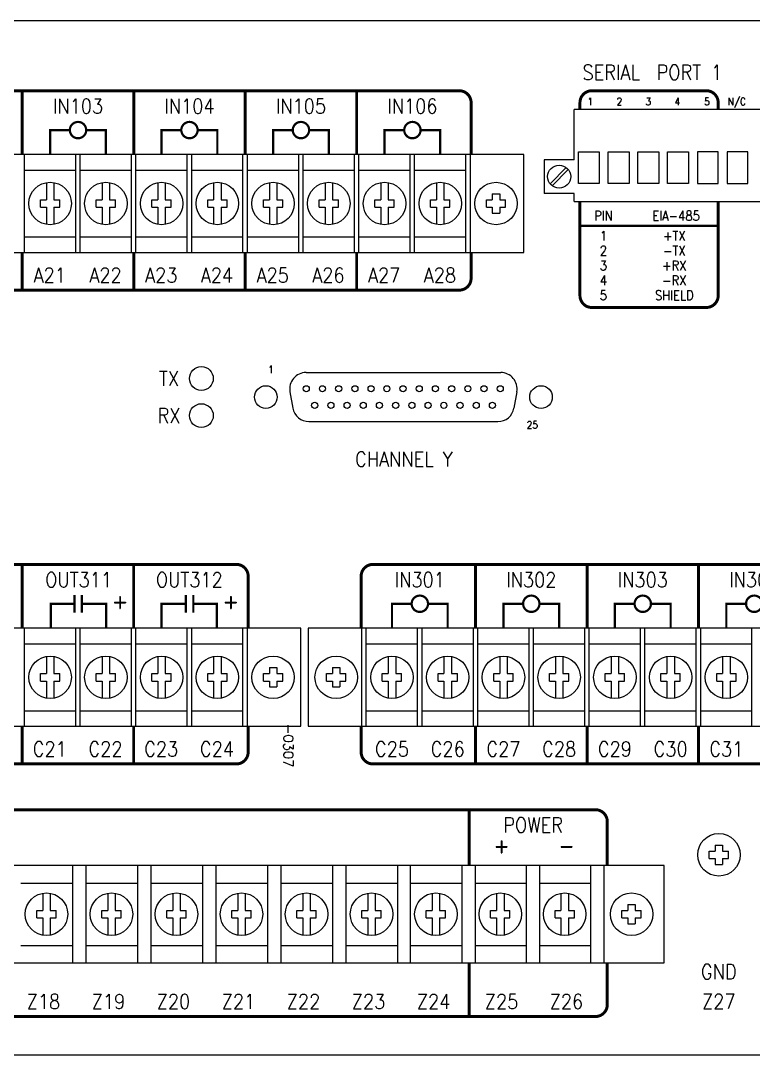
# Model space of a CAD drawing. Extents: x 3.1 to 20.4, y 4.9 to 12.2.
# Drawn here: x 11.33 to 16.26, y 5.27 to 12.23 of the extents above; entities that cross this region are included whole.
import ezdxf
from ezdxf.enums import TextEntityAlignment as Align

# ---------------------------------------------------------------- set-up
doc = ezdxf.new("R2010")
doc.units = 0
doc.header["$MEASUREMENT"] = 0
doc.layers.get('0').update_dxf_attribs({"linetype": 'CONTINUOUS'})
doc.styles.add('ROMAND', font='ROMAND', dxfattribs={"width": 0.875})
doc.styles.add('ROMANS', font='ROMANS')

msp = doc.modelspace()

# ---------------------------------------------------------------- linework, layer by layer
for p, q in [((20.315, 12.233), (3.185, 12.233)), ((11.3525, 10.672), (11.3525, 11.332)), ((11.6975, 10.672), (11.6975, 11.332)), ((11.7275, 10.672), (11.7275, 11.332)), ((12.0725, 10.672), (12.0725, 11.332)), ((12.1025, 10.672), (12.1025, 11.332)), ((12.4475, 10.672), (12.4475, 11.332)), ((12.4775, 10.672), (12.4775, 11.332)), ((12.8225, 10.672), (12.8225, 11.332)), ((12.8525, 10.672), (12.8525, 11.332)), ((13.1975, 10.672), (13.1975, 11.332)), ((13.2275, 10.672), (13.2275, 11.332)), ((13.5725, 10.672), (13.5725, 11.332)), ((13.6025, 10.672), (13.6025, 11.332)), ((13.9475, 10.672), (13.9475, 11.332)), ((13.9775, 10.672), (13.9775, 11.332)), ((14.3225, 10.672), (14.3225, 11.332)), ((14.3525, 10.672), (14.3525, 11.332)), ((11.3525, 11.227), (11.6975, 11.227)), ((11.7275, 11.227), (12.0725, 11.227)), ((12.1025, 11.227), (12.4475, 11.227)), ((12.4775, 11.227), (12.8225, 11.227)), ((12.8525, 11.227), (13.1975, 11.227)), ((13.2275, 11.227), (13.5725, 11.227)), ((13.6025, 11.227), (13.9475, 11.227)), ((13.9775, 11.227), (14.3225, 11.227)), ((11.3525, 10.777), (11.6975, 10.777)), ((11.7275, 10.777), (12.0725, 10.777)), ((12.1025, 10.777), (12.4475, 10.777)), ((12.4775, 10.777), (12.8225, 10.777)), ((12.8525, 10.777), (13.1975, 10.777)), ((13.2275, 10.777), (13.5725, 10.777)), ((13.6025, 10.777), (13.9475, 10.777)), ((13.9775, 10.777), (14.3225, 10.777)), ((11.3525, 7.482), (11.3525, 8.142)), ((11.6975, 7.482), (11.6975, 8.142)), ((11.7275, 7.482), (11.7275, 8.142)), ((12.0725, 7.482), (12.0725, 8.142)), ((12.1025, 7.482), (12.1025, 8.142)), ((12.4475, 7.482), (12.4475, 8.142)), ((12.4775, 7.482), (12.4775, 8.142)), ((12.8225, 7.482), (12.8225, 8.142)), ((12.8525, 7.482), (12.8525, 8.142)), ((13.6225, 7.482), (13.6225, 8.142)), ((13.6525, 7.482), (13.6525, 8.142)), ((13.9975, 7.482), (13.9975, 8.142)), ((14.0275, 7.482), (14.0275, 8.142)), ((14.3725, 7.482), (14.3725, 8.142)), ((14.4025, 7.482), (14.4025, 8.142)), ((14.7475, 7.482), (14.7475, 8.142)), ((14.7775, 7.482), (14.7775, 8.142)), ((15.1225, 7.482), (15.1225, 8.142)), ((15.1525, 7.482), (15.1525, 8.142)), ((15.4975, 7.482), (15.4975, 8.142)), ((15.5275, 7.482), (15.5275, 8.142)), ((15.8725, 7.482), (15.8725, 8.142)), ((15.9025, 7.482), (15.9025, 8.142)), ((16.2475, 7.482), (16.2475, 8.142)), ((11.3525, 8.037), (11.6975, 8.037)), ((11.7275, 8.037), (12.0725, 8.037)), ((12.1025, 8.037), (12.4475, 8.037)), ((12.4775, 8.037), (12.8225, 8.037)), ((13.6525, 8.037), (13.9975, 8.037)), ((14.0275, 8.037), (14.3725, 8.037)), ((14.4025, 8.037), (14.7475, 8.037)), ((14.7775, 8.037), (15.1225, 8.037)), ((15.1525, 8.037), (15.4975, 8.037)), ((15.5275, 8.037), (15.8725, 8.037)), ((15.9025, 8.037), (16.2475, 8.037)), ((11.3525, 7.587), (11.6975, 7.587)), ((11.7275, 7.587), (12.0725, 7.587)), ((12.1025, 7.587), (12.4475, 7.587)), ((12.4775, 7.587), (12.8225, 7.587)), ((13.6525, 7.587), (13.9975, 7.587)), ((14.0275, 7.587), (14.3725, 7.587)), ((14.4025, 7.587), (14.7475, 7.587)), ((14.7775, 7.587), (15.1225, 7.587)), ((15.1525, 7.587), (15.4975, 7.587)), ((15.5275, 7.587), (15.8725, 7.587)), ((15.9025, 7.587), (16.2475, 7.587)), ((11.3287, 6.427), (11.6738, 6.427)), ((11.7662, 6.427), (12.1113, 6.427)), ((12.2037, 6.427), (12.5488, 6.427)), ((12.6412, 6.427), (12.9863, 6.427)), ((13.0787, 6.427), (13.4238, 6.427)), ((13.5162, 6.427), (13.8613, 6.427)), ((13.9494, 6.427), (14.2944, 6.427)), ((14.3826, 6.427), (14.7276, 6.427)), ((14.8158, 6.427), (15.1608, 6.427)), ((11.3287, 6.007), (11.6738, 6.007)), ((11.7662, 6.007), (12.1113, 6.007)), ((12.2037, 6.007), (12.5488, 6.007)), ((12.6412, 6.007), (12.9863, 6.007)), ((13.0787, 6.007), (13.4238, 6.007)), ((13.5162, 6.007), (13.8613, 6.007)), ((13.9494, 6.007), (14.2944, 6.007)), ((14.3826, 6.007), (14.7276, 6.007)), ((14.8158, 6.007), (15.1608, 6.007)), ((20.315, 5.267), (3.185, 5.267))]:
    msp.add_line(p, q)
at = {"linetype": 'CONTINUOUS', "extrusion": (0, 0, -1)}
for p, q in [((16.65, 11.6355), (15.05, 11.6355)), ((14.85, 11.2955), (14.85, 11.0705)), ((15.05, 11.2955), (14.85, 11.2955)), ((15.05, 11.0705), (14.85, 11.0705))]:
    msp.add_line(p, q, dxfattribs=at)
at = {"linetype": 'CONTINUOUS'}
for p, q in [((15.05, 11.2955), (15.05, 11.6355)), ((14.8886, 11.1357), (14.9973, 11.2444)), ((14.9027, 11.1216), (15.0114, 11.2303)), ((11.5, 11.1428), (11.5, 11.027)), ((11.55, 11.1428), (11.55, 11.027)), ((11.875, 11.1428), (11.875, 11.027)), ((11.925, 11.1428), (11.925, 11.027)), ((12.25, 11.1428), (12.25, 11.027)), ((12.3, 11.1428), (12.3, 11.027)), ((12.625, 11.1428), (12.625, 11.027)), ((12.675, 11.1428), (12.675, 11.027)), ((13, 11.1428), (13, 11.027)), ((13.05, 11.1428), (13.05, 11.027)), ((13.375, 11.1428), (13.375, 11.027)), ((13.425, 11.1428), (13.425, 11.027)), ((13.75, 11.1428), (13.75, 11.027)), ((13.8, 11.1428), (13.8, 11.027)), ((14.125, 11.1428), (14.125, 11.027)), ((14.175, 11.1428), (14.175, 11.027)), ((11.46, 10.977), (11.46, 11.027)), ((11.46, 11.027), (11.5, 11.027)), ((11.55, 11.027), (11.59, 11.027)), ((11.59, 10.977), (11.59, 11.027)), ((11.835, 10.977), (11.835, 11.027)), ((11.835, 11.027), (11.875, 11.027)), ((11.925, 11.027), (11.965, 11.027)), ((11.965, 10.977), (11.965, 11.027)), ((12.21, 10.977), (12.21, 11.027)), ((12.21, 11.027), (12.25, 11.027)), ((12.3, 11.027), (12.34, 11.027)), ((12.34, 10.977), (12.34, 11.027)), ((12.585, 10.977), (12.585, 11.027)), ((12.585, 11.027), (12.625, 11.027)), ((12.675, 11.027), (12.715, 11.027)), ((12.715, 10.977), (12.715, 11.027)), ((12.96, 10.977), (12.96, 11.027)), ((12.96, 11.027), (13, 11.027)), ((13.05, 11.027), (13.09, 11.027)), ((13.09, 10.977), (13.09, 11.027)), ((13.335, 11.027), (13.375, 11.027)), ((13.335, 10.977), (13.335, 11.027)), ((13.425, 11.027), (13.465, 11.027)), ((13.465, 10.977), (13.465, 11.027)), ((13.71, 10.977), (13.71, 11.027)), ((13.71, 11.027), (13.75, 11.027)), ((13.8, 11.027), (13.84, 11.027)), ((13.84, 10.977), (13.84, 11.027)), ((14.085, 10.977), (14.085, 11.027)), ((14.085, 11.027), (14.125, 11.027)), ((14.175, 11.027), (14.215, 11.027)), ((14.215, 10.977), (14.215, 11.027)), ((14.46, 10.977), (14.46, 11.027)), ((14.46, 11.027), (14.5, 11.027)), ((14.5, 11.067), (14.55, 11.067)), ((14.5, 11.067), (14.5, 11.027)), ((14.55, 11.067), (14.55, 11.027)), ((14.55, 11.027), (14.59, 11.027)), ((14.59, 10.977), (14.59, 11.027)), ((15.05, 11.016), (15.05, 11.0705)), ((15.05, 11.016), (16.65, 11.016)), ((11.46, 10.977), (11.5, 10.977)), ((11.5, 10.977), (11.5, 10.8612)), ((11.55, 10.977), (11.55, 10.8612)), ((11.55, 10.977), (11.59, 10.977)), ((11.835, 10.977), (11.875, 10.977)), ((11.875, 10.977), (11.875, 10.8612)), ((11.925, 10.977), (11.925, 10.8612)), ((11.925, 10.977), (11.965, 10.977)), ((12.21, 10.977), (12.25, 10.977)), ((12.25, 10.977), (12.25, 10.8612)), ((12.3, 10.977), (12.3, 10.8612)), ((12.3, 10.977), (12.34, 10.977)), ((12.585, 10.977), (12.625, 10.977)), ((12.625, 10.977), (12.625, 10.8612)), ((12.675, 10.977), (12.675, 10.8612)), ((12.675, 10.977), (12.715, 10.977)), ((12.96, 10.977), (13, 10.977)), ((13, 10.977), (13, 10.8612)), ((13.05, 10.977), (13.05, 10.8612)), ((13.05, 10.977), (13.09, 10.977)), ((13.335, 10.977), (13.375, 10.977)), ((13.375, 10.977), (13.375, 10.8612)), ((13.425, 10.977), (13.425, 10.8612)), ((13.425, 10.977), (13.465, 10.977)), ((13.71, 10.977), (13.75, 10.977)), ((13.75, 10.977), (13.75, 10.8612)), ((13.8, 10.977), (13.8, 10.8612)), ((13.8, 10.977), (13.84, 10.977)), ((14.085, 10.977), (14.125, 10.977)), ((14.125, 10.977), (14.125, 10.8612)), ((14.175, 10.977), (14.175, 10.8612)), ((14.175, 10.977), (14.215, 10.977)), ((14.46, 10.977), (14.5, 10.977)), ((14.5, 10.977), (14.5, 10.937)), ((14.5, 10.937), (14.55, 10.937)), ((14.55, 10.977), (14.55, 10.937)), ((14.55, 10.977), (14.59, 10.977)), ((11.5, 7.9528), (11.5, 7.837)), ((11.55, 7.9528), (11.55, 7.837)), ((11.875, 7.9528), (11.875, 7.837)), ((11.925, 7.9528), (11.925, 7.837)), ((12.25, 7.9528), (12.25, 7.837)), ((12.3, 7.9528), (12.3, 7.837)), ((12.625, 7.9528), (12.625, 7.837)), ((12.675, 7.9528), (12.675, 7.837)), ((13.8, 7.9528), (13.8, 7.837)), ((13.85, 7.9528), (13.85, 7.837)), ((14.175, 7.9528), (14.175, 7.837)), ((14.225, 7.9528), (14.225, 7.837)), ((14.55, 7.9528), (14.55, 7.837)), ((14.6, 7.9528), (14.6, 7.837)), ((14.925, 7.9528), (14.925, 7.837)), ((14.975, 7.9528), (14.975, 7.837)), ((15.3, 7.9528), (15.3, 7.837)), ((15.35, 7.9528), (15.35, 7.837)), ((15.675, 7.9528), (15.675, 7.837)), ((15.725, 7.9528), (15.725, 7.837)), ((16.05, 7.9528), (16.05, 7.837)), ((16.1, 7.9528), (16.1, 7.837)), ((13, 7.877), (13, 7.837)), ((13, 7.877), (13.05, 7.877)), ((13.05, 7.877), (13.05, 7.837)), ((13.425, 7.877), (13.425, 7.837)), ((13.425, 7.877), (13.475, 7.877)), ((13.475, 7.877), (13.475, 7.837)), ((11.46, 7.787), (11.46, 7.837)), ((11.46, 7.837), (11.5, 7.837)), ((11.55, 7.837), (11.59, 7.837)), ((11.59, 7.787), (11.59, 7.837)), ((11.835, 7.787), (11.835, 7.837)), ((11.835, 7.837), (11.875, 7.837)), ((11.925, 7.837), (11.965, 7.837)), ((11.965, 7.787), (11.965, 7.837)), ((12.21, 7.787), (12.21, 7.837)), ((12.21, 7.837), (12.25, 7.837)), ((12.3, 7.837), (12.34, 7.837)), ((12.34, 7.787), (12.34, 7.837)), ((12.585, 7.787), (12.585, 7.837)), ((12.585, 7.837), (12.625, 7.837)), ((12.675, 7.837), (12.715, 7.837)), ((12.715, 7.787), (12.715, 7.837)), ((12.96, 7.837), (13, 7.837)), ((12.96, 7.787), (12.96, 7.837)), ((13.05, 7.837), (13.09, 7.837)), ((13.09, 7.787), (13.09, 7.837)), ((13.385, 7.787), (13.385, 7.837)), ((13.385, 7.837), (13.425, 7.837)), ((13.475, 7.837), (13.515, 7.837)), ((13.515, 7.787), (13.515, 7.837)), ((13.76, 7.787), (13.76, 7.837)), ((13.76, 7.837), (13.8, 7.837)), ((13.85, 7.837), (13.89, 7.837)), ((13.89, 7.787), (13.89, 7.837)), ((14.135, 7.787), (14.135, 7.837)), ((14.135, 7.837), (14.175, 7.837)), ((14.225, 7.837), (14.265, 7.837)), ((14.265, 7.787), (14.265, 7.837)), ((14.51, 7.787), (14.51, 7.837)), ((14.51, 7.837), (14.55, 7.837)), ((14.6, 7.837), (14.64, 7.837)), ((14.64, 7.787), (14.64, 7.837)), ((14.885, 7.787), (14.885, 7.837)), ((14.885, 7.837), (14.925, 7.837)), ((14.975, 7.837), (15.015, 7.837)), ((15.015, 7.787), (15.015, 7.837)), ((15.26, 7.787), (15.26, 7.837)), ((15.26, 7.837), (15.3, 7.837)), ((15.35, 7.837), (15.39, 7.837)), ((15.39, 7.787), (15.39, 7.837)), ((15.635, 7.837), (15.675, 7.837)), ((15.635, 7.787), (15.635, 7.837)), ((15.725, 7.837), (15.765, 7.837)), ((15.765, 7.787), (15.765, 7.837)), ((16.01, 7.787), (16.01, 7.837)), ((16.01, 7.837), (16.05, 7.837)), ((16.1, 7.837), (16.14, 7.837)), ((16.14, 7.787), (16.14, 7.837)), ((11.46, 7.787), (11.5, 7.787)), ((11.5, 7.787), (11.5, 7.6712)), ((11.55, 7.787), (11.55, 7.6712)), ((11.55, 7.787), (11.59, 7.787)), ((11.835, 7.787), (11.875, 7.787)), ((11.875, 7.787), (11.875, 7.6712)), ((11.925, 7.787), (11.925, 7.6712)), ((11.925, 7.787), (11.965, 7.787)), ((12.21, 7.787), (12.25, 7.787)), ((12.25, 7.787), (12.25, 7.6712)), ((12.3, 7.787), (12.3, 7.6712)), ((12.3, 7.787), (12.34, 7.787)), ((12.585, 7.787), (12.625, 7.787)), ((12.625, 7.787), (12.625, 7.6712)), ((12.675, 7.787), (12.675, 7.6712)), ((12.675, 7.787), (12.715, 7.787)), ((12.96, 7.787), (13, 7.787)), ((13, 7.787), (13, 7.747)), ((13, 7.747), (13.05, 7.747)), ((13.05, 7.787), (13.05, 7.747)), ((13.05, 7.787), (13.09, 7.787)), ((13.385, 7.787), (13.425, 7.787)), ((13.425, 7.787), (13.425, 7.747)), ((13.425, 7.747), (13.475, 7.747)), ((13.475, 7.787), (13.515, 7.787)), ((13.475, 7.787), (13.475, 7.747)), ((13.76, 7.787), (13.8, 7.787)), ((13.8, 7.787), (13.8, 7.6712)), ((13.85, 7.787), (13.85, 7.6712)), ((13.85, 7.787), (13.89, 7.787)), ((14.135, 7.787), (14.175, 7.787)), ((14.175, 7.787), (14.175, 7.6712)), ((14.225, 7.787), (14.225, 7.6712)), ((14.225, 7.787), (14.265, 7.787)), ((14.51, 7.787), (14.55, 7.787)), ((14.55, 7.787), (14.55, 7.6712)), ((14.6, 7.787), (14.6, 7.6712)), ((14.6, 7.787), (14.64, 7.787)), ((14.885, 7.787), (14.925, 7.787)), ((14.925, 7.787), (14.925, 7.6712)), ((14.975, 7.787), (14.975, 7.6712)), ((14.975, 7.787), (15.015, 7.787)), ((15.26, 7.787), (15.3, 7.787)), ((15.3, 7.787), (15.3, 7.6712)), ((15.35, 7.787), (15.35, 7.6712)), ((15.35, 7.787), (15.39, 7.787)), ((15.635, 7.787), (15.675, 7.787)), ((15.675, 7.787), (15.675, 7.6712)), ((15.725, 7.787), (15.725, 7.6712)), ((15.725, 7.787), (15.765, 7.787)), ((16.01, 7.787), (16.05, 7.787)), ((16.05, 7.787), (16.05, 7.6712)), ((16.1, 7.787), (16.1, 7.6712)), ((16.1, 7.787), (16.14, 7.787)), ((15.96, 6.642), (16, 6.642)), ((15.96, 6.592), (15.96, 6.642)), ((16, 6.682), (16.05, 6.682)), ((16, 6.682), (16, 6.642)), ((16.05, 6.682), (16.05, 6.642)), ((16.05, 6.642), (16.09, 6.642)), ((16.09, 6.592), (16.09, 6.642)), ((15.96, 6.592), (16, 6.592)), ((16, 6.592), (16, 6.552)), ((16, 6.552), (16.05, 6.552)), ((16.05, 6.592), (16.09, 6.592)), ((16.05, 6.592), (16.05, 6.552)), ((11.6743, 6.545), (11.6743, 5.889)), ((11.7643, 6.545), (11.7643, 5.889)), ((12.1118, 6.545), (12.1118, 5.889)), ((12.2018, 6.545), (12.2018, 5.889)), ((12.5493, 6.545), (12.5493, 5.889)), ((12.6393, 6.545), (12.6393, 5.889)), ((12.9868, 6.545), (12.9868, 5.889)), ((13.0768, 6.545), (13.0768, 5.889)), ((13.4243, 6.545), (13.4243, 5.889)), ((13.5143, 6.545), (13.5143, 5.889)), ((13.8618, 6.545), (13.8618, 5.889)), ((13.9469, 6.545), (13.9469, 5.889)), ((14.2949, 6.545), (14.2949, 5.889)), ((14.3849, 6.545), (14.3849, 5.889)), ((14.7281, 6.545), (14.7281, 5.889)), ((14.8181, 6.545), (14.8181, 5.889)), ((15.1613, 6.545), (15.1613, 5.889)), ((15.2513, 6.545), (15.2513, 5.889)), ((11.475, 6.3578), (11.475, 6.242)), ((11.525, 6.3578), (11.525, 6.242)), ((11.9125, 6.3578), (11.9125, 6.242)), ((11.9625, 6.3578), (11.9625, 6.242)), ((12.35, 6.3578), (12.35, 6.242)), ((12.4, 6.3578), (12.4, 6.242)), ((12.7875, 6.3578), (12.7875, 6.242)), ((12.8375, 6.3578), (12.8375, 6.242)), ((13.225, 6.3578), (13.225, 6.242)), ((13.275, 6.3578), (13.275, 6.242)), ((13.6625, 6.3578), (13.6625, 6.242)), ((13.7125, 6.3578), (13.7125, 6.242)), ((14.0957, 6.3578), (14.0957, 6.242)), ((14.1457, 6.3578), (14.1457, 6.242)), ((14.5289, 6.3578), (14.5289, 6.242)), ((14.5789, 6.3578), (14.5789, 6.242)), ((14.9621, 6.3578), (14.9621, 6.242)), ((15.0121, 6.3578), (15.0121, 6.242)), ((15.4125, 6.282), (15.4625, 6.282)), ((15.4125, 6.282), (15.4125, 6.242)), ((15.4625, 6.282), (15.4625, 6.242)), ((11.435, 6.242), (11.475, 6.242)), ((11.435, 6.192), (11.435, 6.242)), ((11.525, 6.242), (11.565, 6.242)), ((11.565, 6.192), (11.565, 6.242)), ((11.8725, 6.242), (11.9125, 6.242)), ((11.8725, 6.192), (11.8725, 6.242)), ((11.9625, 6.242), (12.0025, 6.242)), ((12.0025, 6.192), (12.0025, 6.242)), ((12.31, 6.242), (12.35, 6.242)), ((12.31, 6.192), (12.31, 6.242)), ((12.4, 6.242), (12.44, 6.242)), ((12.44, 6.192), (12.44, 6.242)), ((12.7475, 6.242), (12.7875, 6.242)), ((12.7475, 6.192), (12.7475, 6.242)), ((12.8375, 6.242), (12.8775, 6.242)), ((12.8775, 6.192), (12.8775, 6.242)), ((13.185, 6.242), (13.225, 6.242)), ((13.185, 6.192), (13.185, 6.242)), ((13.275, 6.242), (13.315, 6.242)), ((13.315, 6.192), (13.315, 6.242)), ((13.6225, 6.242), (13.6625, 6.242)), ((13.6225, 6.192), (13.6225, 6.242)), ((13.7125, 6.242), (13.7525, 6.242)), ((13.7525, 6.192), (13.7525, 6.242)), ((14.0557, 6.242), (14.0957, 6.242)), ((14.0557, 6.192), (14.0557, 6.242)), ((14.1457, 6.242), (14.1857, 6.242)), ((14.1857, 6.192), (14.1857, 6.242)), ((14.4889, 6.192), (14.4889, 6.242)), ((14.4889, 6.242), (14.5289, 6.242)), ((14.5789, 6.242), (14.6189, 6.242)), ((14.6189, 6.192), (14.6189, 6.242)), ((14.9221, 6.242), (14.9621, 6.242)), ((14.9221, 6.192), (14.9221, 6.242)), ((15.0121, 6.242), (15.0521, 6.242)), ((15.0521, 6.192), (15.0521, 6.242)), ((15.3725, 6.192), (15.3725, 6.242)), ((15.3725, 6.242), (15.4125, 6.242)), ((15.4625, 6.242), (15.5025, 6.242)), ((15.5025, 6.192), (15.5025, 6.242)), ((11.435, 6.192), (11.475, 6.192)), ((11.475, 6.192), (11.475, 6.0762)), ((11.525, 6.192), (11.525, 6.0762)), ((11.525, 6.192), (11.565, 6.192)), ((11.8725, 6.192), (11.9125, 6.192)), ((11.9125, 6.192), (11.9125, 6.0762)), ((11.9625, 6.192), (11.9625, 6.0762)), ((11.9625, 6.192), (12.0025, 6.192)), ((12.31, 6.192), (12.35, 6.192)), ((12.35, 6.192), (12.35, 6.0762)), ((12.4, 6.192), (12.4, 6.0762)), ((12.4, 6.192), (12.44, 6.192)), ((12.7475, 6.192), (12.7875, 6.192)), ((12.7875, 6.192), (12.7875, 6.0762)), ((12.8375, 6.192), (12.8375, 6.0762)), ((12.8375, 6.192), (12.8775, 6.192)), ((13.185, 6.192), (13.225, 6.192)), ((13.225, 6.192), (13.225, 6.0762)), ((13.275, 6.192), (13.275, 6.0762)), ((13.275, 6.192), (13.315, 6.192)), ((13.6225, 6.192), (13.6625, 6.192)), ((13.6625, 6.192), (13.6625, 6.0762)), ((13.7125, 6.192), (13.7125, 6.0762)), ((13.7125, 6.192), (13.7525, 6.192)), ((14.0557, 6.192), (14.0957, 6.192)), ((14.0957, 6.192), (14.0957, 6.0762)), ((14.1457, 6.192), (14.1857, 6.192)), ((14.1457, 6.192), (14.1457, 6.0762)), ((14.4889, 6.192), (14.5289, 6.192)), ((14.5289, 6.192), (14.5289, 6.0762)), ((14.5789, 6.192), (14.6189, 6.192)), ((14.5789, 6.192), (14.5789, 6.0762)), ((14.9221, 6.192), (14.9621, 6.192)), ((14.9621, 6.192), (14.9621, 6.0762)), ((15.0121, 6.192), (15.0121, 6.0762)), ((15.0121, 6.192), (15.0521, 6.192)), ((15.3725, 6.192), (15.4125, 6.192)), ((15.4125, 6.192), (15.4125, 6.152)), ((15.4125, 6.152), (15.4625, 6.152)), ((15.4625, 6.192), (15.4625, 6.152)), ((15.4625, 6.192), (15.5025, 6.192))]:
    msp.add_line(p, q, dxfattribs=at)
at = {"extrusion": (1, 0, 0)}
for p, q in [((13.247, 9.864), (14.557, 9.864)), ((13.1387, 9.7349), (13.1581, 9.6249)), ((14.6653, 9.7349), (14.6459, 9.6249)), ((13.2664, 9.534), (14.5376, 9.534))]:
    msp.add_line(p, q, dxfattribs=at)
at = {"const_width": 0.02}
for points in [[(14.3575, 11.332), (14.3575, 11.6815, 0.414214), (14.2775, 11.7615), (3.8975, 11.7615, 0.414214), (3.8175, 11.6815), (3.8175, 11.332)], [(3.8175, 10.672), (3.8175, 10.4987, 0.414214), (3.8975, 10.4187), (14.2775, 10.4187, 0.414214), (14.3575, 10.4987), (14.3575, 10.672)], [(12.8575, 8.142), (12.8575, 8.4923, 0.414214), (12.7775, 8.5723), (3.8975, 8.5723, 0.414214), (3.8175, 8.4923), (3.8175, 8.142)], [(19.6575, 8.142), (19.6575, 8.4923, 0.414214), (19.5775, 8.5723), (13.6975, 8.5723, 0.414214), (13.6175, 8.4923), (13.6175, 8.142)], [(3.8175, 7.482), (3.8175, 7.3087, 0.414214), (3.8975, 7.2287), (12.7775, 7.2287, 0.414214), (12.8575, 7.3087), (12.8575, 7.482)], [(13.6175, 7.482), (13.6175, 7.3087, 0.414214), (13.6975, 7.2287), (19.5775, 7.2287, 0.414214), (19.6575, 7.3087), (19.6575, 7.482)]]:
    msp.add_lwpolyline(points, format="xyb", dxfattribs=at)
for points, const_width in [([(11.3375, 11.332), (11.3375, 11.7615)], 0.02), ([(12.0875, 11.332), (12.0875, 11.7615)], 0.02), ([(12.8375, 11.332), (12.8375, 11.7615)], 0.02), ([(13.5875, 11.332), (13.5875, 11.7615)], 0.02), ([(11.525, 11.332), (11.525, 11.4964), (11.6575, 11.4964)], 0.015), ([(11.9, 11.332), (11.9, 11.4964), (11.7675, 11.4964)], 0.015), ([(12.275, 11.332), (12.275, 11.4964), (12.4075, 11.4964)], 0.015), ([(12.65, 11.332), (12.65, 11.4964), (12.5175, 11.4964)], 0.015), ([(13.025, 11.332), (13.025, 11.4964), (13.1575, 11.4964)], 0.015), ([(13.4, 11.332), (13.4, 11.4964), (13.2675, 11.4964)], 0.015), ([(13.775, 11.332), (13.775, 11.4964), (13.9075, 11.4964)], 0.015), ([(14.15, 11.332), (14.15, 11.4964), (14.0175, 11.4964)], 0.015), ([(11.3375, 10.4187), (11.3375, 10.672)], 0.02), ([(12.0875, 10.4187), (12.0875, 10.672)], 0.02), ([(12.8375, 10.4187), (12.8375, 10.672)], 0.02), ([(13.5875, 10.4187), (13.5875, 10.672)], 0.02), ([(11.337, 8.142), (11.337, 8.5723)], 0.02), ([(12.087, 8.142), (12.087, 8.5723)], 0.02), ([(14.3875, 8.5723), (14.3875, 8.142)], 0.02), ([(15.1375, 8.5723), (15.1375, 8.142)], 0.02), ([(15.8875, 8.5723), (15.8875, 8.142)], 0.02), ([(11.6882, 8.3672), (11.6882, 8.2472)], 0.015), ([(11.7382, 8.3672), (11.7382, 8.2472)], 0.015), ([(12.4382, 8.3672), (12.4382, 8.2472)], 0.015), ([(12.4882, 8.3672), (12.4882, 8.2472)], 0.015), ([(11.6882, 8.3072), (11.5295, 8.3072), (11.5295, 8.142)], 0.015), ([(11.902, 8.142), (11.902, 8.3072), (11.7382, 8.3072)], 0.015), ([(12.2745, 8.142), (12.2745, 8.3072), (12.4382, 8.3072)], 0.015), ([(12.4882, 8.3072), (12.647, 8.3072), (12.647, 8.142)], 0.015), ([(13.825, 8.142), (13.825, 8.3072), (13.9575, 8.3072)], 0.015), ([(14.2, 8.142), (14.2, 8.3072), (14.0675, 8.3072)], 0.015), ([(14.575, 8.142), (14.575, 8.3072), (14.7075, 8.3072)], 0.015), ([(14.95, 8.142), (14.95, 8.3072), (14.8175, 8.3072)], 0.015), ([(15.325, 8.142), (15.325, 8.3072), (15.4575, 8.3072)], 0.015), ([(15.7, 8.142), (15.7, 8.3072), (15.5675, 8.3072)], 0.015), ([(16.075, 8.142), (16.075, 8.3072), (16.2075, 8.3072)], 0.015), ([(11.337, 7.2287), (11.337, 7.482)], 0.02), ([(12.087, 7.2287), (12.087, 7.482)], 0.02), ([(14.3875, 7.482), (14.3875, 7.2287)], 0.02), ([(15.1375, 7.482), (15.1375, 7.2287)], 0.02), ([(15.8875, 7.482), (15.8875, 7.2287)], 0.02), ([(14.3443, 6.9207), (14.3443, 6.545)], 0.02), ([(14.3443, 5.889), (14.3443, 5.5281)], 0.02)]:
    msp.add_lwpolyline(points, dxfattribs=dict(const_width=const_width))
at = {"const_width": 0.02, "flags": 128}
for points in [[(15.09, 11.6355), (15.09, 11.6815, -0.414214), (15.17, 11.7615), (15.94, 11.7615, -0.414214), (16.02, 11.6815), (16.02, 11.6355)], [(16.02, 10.997), (16.02, 10.382, -0.414214), (15.94, 10.302), (15.17, 10.302, -0.414214), (15.09, 10.382), (15.09, 10.997)]]:
    msp.add_lwpolyline(points, format="xyb", dxfattribs=at)
at = {"const_width": 0.015}
for points in [[(11.6575, 11.4964, 1), (11.7675, 11.4964, 1)], [(12.4075, 11.4964, 1), (12.5175, 11.4964, 1)], [(13.1575, 11.4964, 1), (13.2675, 11.4964, 1)], [(13.9075, 11.4964, 1), (14.0175, 11.4964, 1)], [(13.9575, 8.3072, 1), (14.0675, 8.3072, 1)], [(14.7075, 8.3072, 1), (14.8175, 8.3072, 1)], [(15.4575, 8.3072, 1), (15.5675, 8.3072, 1)], [(16.2075, 8.3072, 1), (16.3175, 8.3072, 1)]]:
    msp.add_lwpolyline(points, format="xyb", close=True, dxfattribs=at)
for points in [[(3.462, 10.672), (14.712, 10.672), (14.712, 11.332), (3.462, 11.332)], [(15.22, 11.136), (15.08, 11.136), (15.08, 11.351), (15.22, 11.351)], [(15.42, 11.136), (15.28, 11.136), (15.28, 11.351), (15.42, 11.351)], [(15.62, 11.136), (15.48, 11.136), (15.48, 11.351), (15.62, 11.351)], [(15.82, 11.136), (15.68, 11.136), (15.68, 11.351), (15.82, 11.351)], [(15.88, 11.136), (16.02, 11.136), (16.02, 11.351), (15.88, 11.351)], [(16.08, 11.136), (16.22, 11.136), (16.22, 11.351), (16.08, 11.351)], [(3.462, 7.482), (13.212, 7.482), (13.212, 8.142), (3.462, 8.142)], [(13.262, 7.482), (20.012, 7.482), (20.012, 8.142), (13.262, 8.142)], [(3.4063, 5.889), (15.6562, 5.889), (15.6562, 6.545), (3.4063, 6.545)]]:
    msp.add_lwpolyline(points, close=True)
at = {"const_width": 0.02, "flags": 128}
for points in [[(15.09, 10.997), (15.09, 11.016)], [(16.02, 11.016), (16.02, 10.997)]]:
    msp.add_lwpolyline(points, dxfattribs=at)
at = {"linetype": 'CONTINUOUS', "const_width": 0.015}
msp.add_lwpolyline([(15.09, 10.852), (16.02, 10.852)], dxfattribs=at)
at = {"linetype": 'CONTINUOUS', "const_width": 0.02}
for points in [[(3.7888, 6.545), (3.7888, 6.8407, -0.414214), (3.8688, 6.9207), (15.1937, 6.9207, -0.414214), (15.2738, 6.8407), (15.2738, 6.545)], [(15.2738, 5.889), (15.2738, 5.6081, -0.414214), (15.1937, 5.5281), (3.8688, 5.5281, -0.414214), (3.7888, 5.6081), (3.7888, 5.889)]]:
    msp.add_lwpolyline(points, format="xyb", dxfattribs=at)
at = {"linetype": 'CONTINUOUS'}
msp.add_circle((14.95, 11.183), 0.0775, dxfattribs=at)
for centre, radius in [((11.525, 11.002), 0.143), ((11.9, 11.002), 0.143), ((12.275, 11.002), 0.143), ((12.65, 11.002), 0.143), ((13.025, 11.002), 0.143), ((13.4, 11.002), 0.143), ((13.775, 11.002), 0.143), ((14.15, 11.002), 0.143), ((14.525, 11.002), 0.143), ((12.5425, 9.824), 0.08), ((12.976, 9.699), 0.076), ((13.2484, 9.755), 0.0205), ((13.3574, 9.755), 0.0205), ((13.4664, 9.755), 0.0205), ((13.5754, 9.755), 0.0205), ((13.6844, 9.755), 0.0205), ((13.7904, 9.755), 0.0205), ((13.8994, 9.755), 0.0205), ((14.0084, 9.755), 0.0205), ((14.1174, 9.755), 0.0205), ((14.2264, 9.755), 0.0205), ((14.3354, 9.755), 0.0205), ((14.4444, 9.755), 0.0205), ((14.5534, 9.755), 0.0205), ((14.828, 9.699), 0.076), ((12.5425, 9.574), 0.08), ((13.3049, 9.643), 0.0205), ((13.4139, 9.643), 0.0205), ((13.5229, 9.643), 0.0205), ((13.6319, 9.643), 0.0205), ((13.7409, 9.643), 0.0205), ((13.8499, 9.643), 0.0205), ((13.9589, 9.643), 0.0205), ((14.0679, 9.643), 0.0205), ((14.1739, 9.643), 0.0205), ((14.2829, 9.643), 0.0205), ((14.3919, 9.643), 0.0205), ((14.5009, 9.643), 0.0205), ((11.525, 7.812), 0.143), ((11.9, 7.812), 0.143), ((12.275, 7.812), 0.143), ((12.65, 7.812), 0.143), ((13.025, 7.812), 0.143), ((13.45, 7.812), 0.143), ((13.825, 7.812), 0.143), ((14.2, 7.812), 0.143), ((14.575, 7.812), 0.143), ((14.95, 7.812), 0.143), ((15.325, 7.812), 0.143), ((15.7, 7.812), 0.143), ((16.075, 7.812), 0.143), ((16.025, 6.617), 0.143), ((11.5, 6.217), 0.143), ((11.9375, 6.217), 0.143), ((12.375, 6.217), 0.143), ((12.8125, 6.217), 0.143), ((13.25, 6.217), 0.143), ((13.6875, 6.217), 0.143), ((14.1207, 6.217), 0.143), ((14.5539, 6.217), 0.143), ((14.9871, 6.217), 0.143), ((15.4375, 6.217), 0.143)]:
    msp.add_circle(centre, radius)
for centre, start, end in [((13.247, 9.754), 90, 190), ((14.557, 9.754), 350, 90), ((13.2664, 9.644), 190, 270), ((14.5376, 9.644), 270, 350)]:
    msp.add_arc(centre, 0.11, start, end)

# ---------------------------------------------------------------- texts
at = {"width": 0.875}
for s, height, style, p in [('SERIAL', 0.1, 'ROMAND', (15.3004, 11.835)), ('PORT', 0.1, 'ROMAND', (15.7555, 11.835)), ('1', 0.1, 'ROMAND', (16.0096, 11.835)), ('IN103', 0.1, 'ROMAND', (11.7125, 11.608)), ('IN104', 0.1, 'ROMAND', (12.4625, 11.608)), ('IN105', 0.1, 'ROMAND', (13.2125, 11.608)), ('IN106', 0.1, 'ROMAND', (13.9625, 11.608)), ('A21', 0.1, 'ROMAND', (11.5224, 10.4694)), ('A22', 0.1, 'ROMAND', (11.8974, 10.4694)), ('A23', 0.1, 'ROMAND', (12.2724, 10.4694)), ('A24', 0.1, 'ROMAND', (12.6474, 10.4694)), ('A25', 0.1, 'ROMAND', (13.0224, 10.4694)), ('A26', 0.1, 'ROMAND', (13.3974, 10.4694)), ('A27', 0.1, 'ROMAND', (13.7724, 10.4694)), ('A28', 0.1, 'ROMAND', (14.1474, 10.4694)), ('1', 0.05, 'ROMANS', (13.0105, 9.8606)), ('25', 0.05, 'ROMANS', (14.7692, 9.4874)), ('CHANNEL Y', 0.1, 'ROMAND', (13.905, 9.231)), ('IN301', 0.1, 'ROMAND', (14.0125, 8.4189)), ('IN302', 0.1, 'ROMAND', (14.7625, 8.4189)), ('IN303', 0.1, 'ROMAND', (15.5125, 8.4189)), ('IN304', 0.1, 'ROMAND', (16.2625, 8.4189)), ('C21', 0.1, 'ROMAND', (11.5224, 7.2794)), ('C22', 0.1, 'ROMAND', (11.8974, 7.2794)), ('C23', 0.1, 'ROMAND', (12.2724, 7.2794)), ('C24', 0.1, 'ROMAND', (12.6474, 7.2794)), ('C25', 0.1, 'ROMAND', (13.825, 7.2794)), ('C26', 0.1, 'ROMAND', (14.2, 7.2794)), ('C27', 0.1, 'ROMAND', (14.575, 7.2794)), ('C28', 0.1, 'ROMAND', (14.95, 7.2794)), ('C29', 0.1, 'ROMAND', (15.325, 7.2794)), ('C30', 0.1, 'ROMAND', (15.7, 7.2794)), ('C31', 0.1, 'ROMAND', (16.075, 7.2794))]:
    msp.add_text(s, height=height, dxfattribs=dict(at, style=style)).set_placement(p, align=Align.CENTER)
at = {"linetype": 'CONTINUOUS', "width": 0.875}
for s, height, style, p in [('1', 0.05, 'ROMANS', (15.16, 11.6633)), ('2', 0.05, 'ROMANS', (15.355, 11.6633)), ('3', 0.05, 'ROMANS', (15.55, 11.6633)), ('4', 0.05, 'ROMANS', (15.745, 11.6633)), ('5', 0.05, 'ROMANS', (15.945, 11.6633)), ('N/C', 0.05, 'ROMANS', (16.145, 11.6633)), ('PIN', 0.065, 'ROMANS', (15.2481, 10.887)), ('EIA-485', 0.065, 'ROMANS', (15.7368, 10.887)), ('1', 0.065, 'ROMANS', (15.2481, 10.752)), ('+TX', 0.065, 'ROMANS', (15.7249, 10.752)), ('2', 0.065, 'ROMANS', (15.2481, 10.652)), ('-TX', 0.065, 'ROMANS', (15.7249, 10.652)), ('3', 0.065, 'ROMANS', (15.2481, 10.552)), ('+RX', 0.065, 'ROMANS', (15.7249, 10.552)), ('4', 0.065, 'ROMANS', (15.2481, 10.452)), ('-RX', 0.065, 'ROMANS', (15.7249, 10.452)), ('5', 0.065, 'ROMANS', (15.2481, 10.352)), ('SHIELD', 0.065, 'ROMANS', (15.7249, 10.352)), ('OUT311', 0.1, 'ROMAND', (11.7165, 8.419)), ('OUT312', 0.1, 'ROMAND', (12.4615, 8.419))]:
    msp.add_text(s, height=height, dxfattribs=dict(at, style=style)).set_placement(p, align=Align.CENTER)
at = {"style": 'ROMAND', "width": 0.875}
for s, p in [('TX', (12.3246, 9.824)), ('RX', (12.3246, 9.574)), ('POWER', (14.7746, 6.8175)), ('Z18', (11.48, 5.6289)), ('Z19', (11.9175, 5.6289)), ('Z20', (12.355, 5.6289)), ('Z21', (12.7925, 5.6289)), ('Z22', (13.23, 5.6289)), ('Z23', (13.6675, 5.6289)), ('Z24', (14.105, 5.6289)), ('Z25', (14.5625, 5.6289)), ('Z26', (14.999, 5.6289))]:
    msp.add_text(s, height=0.1, dxfattribs=at).set_placement(p, align=Align.MIDDLE)
at = {"style": 'ROMAND'}
for p in [(11.9949, 8.2704), (12.7399, 8.2704)]:
    msp.add_text('+', height=0.1, dxfattribs=at).set_placement(p, align=Align.CENTER)
at = {"style": 'ROMANS'}
msp.add_text('-0307', height=0.065, rotation=270, dxfattribs=at).set_placement((13.0959, 7.5002))
at = {"style": 'ROMAND'}
for s, p in [('+', (14.5625, 6.6753)), ('-', (14.999, 6.6753))]:
    msp.add_text(s, height=0.1, dxfattribs=at).set_placement(p, align=Align.MIDDLE)
at = {"linetype": 'CONTINUOUS', "style": 'ROMAND', "width": 0.875}
for s, p in [('GND', (16.024, 5.8299)), ('Z27', (16.024, 5.6299))]:
    msp.add_text(s, height=0.1, dxfattribs=at).set_placement(p, align=Align.MIDDLE)

doc.saveas('drawing.dxf')
